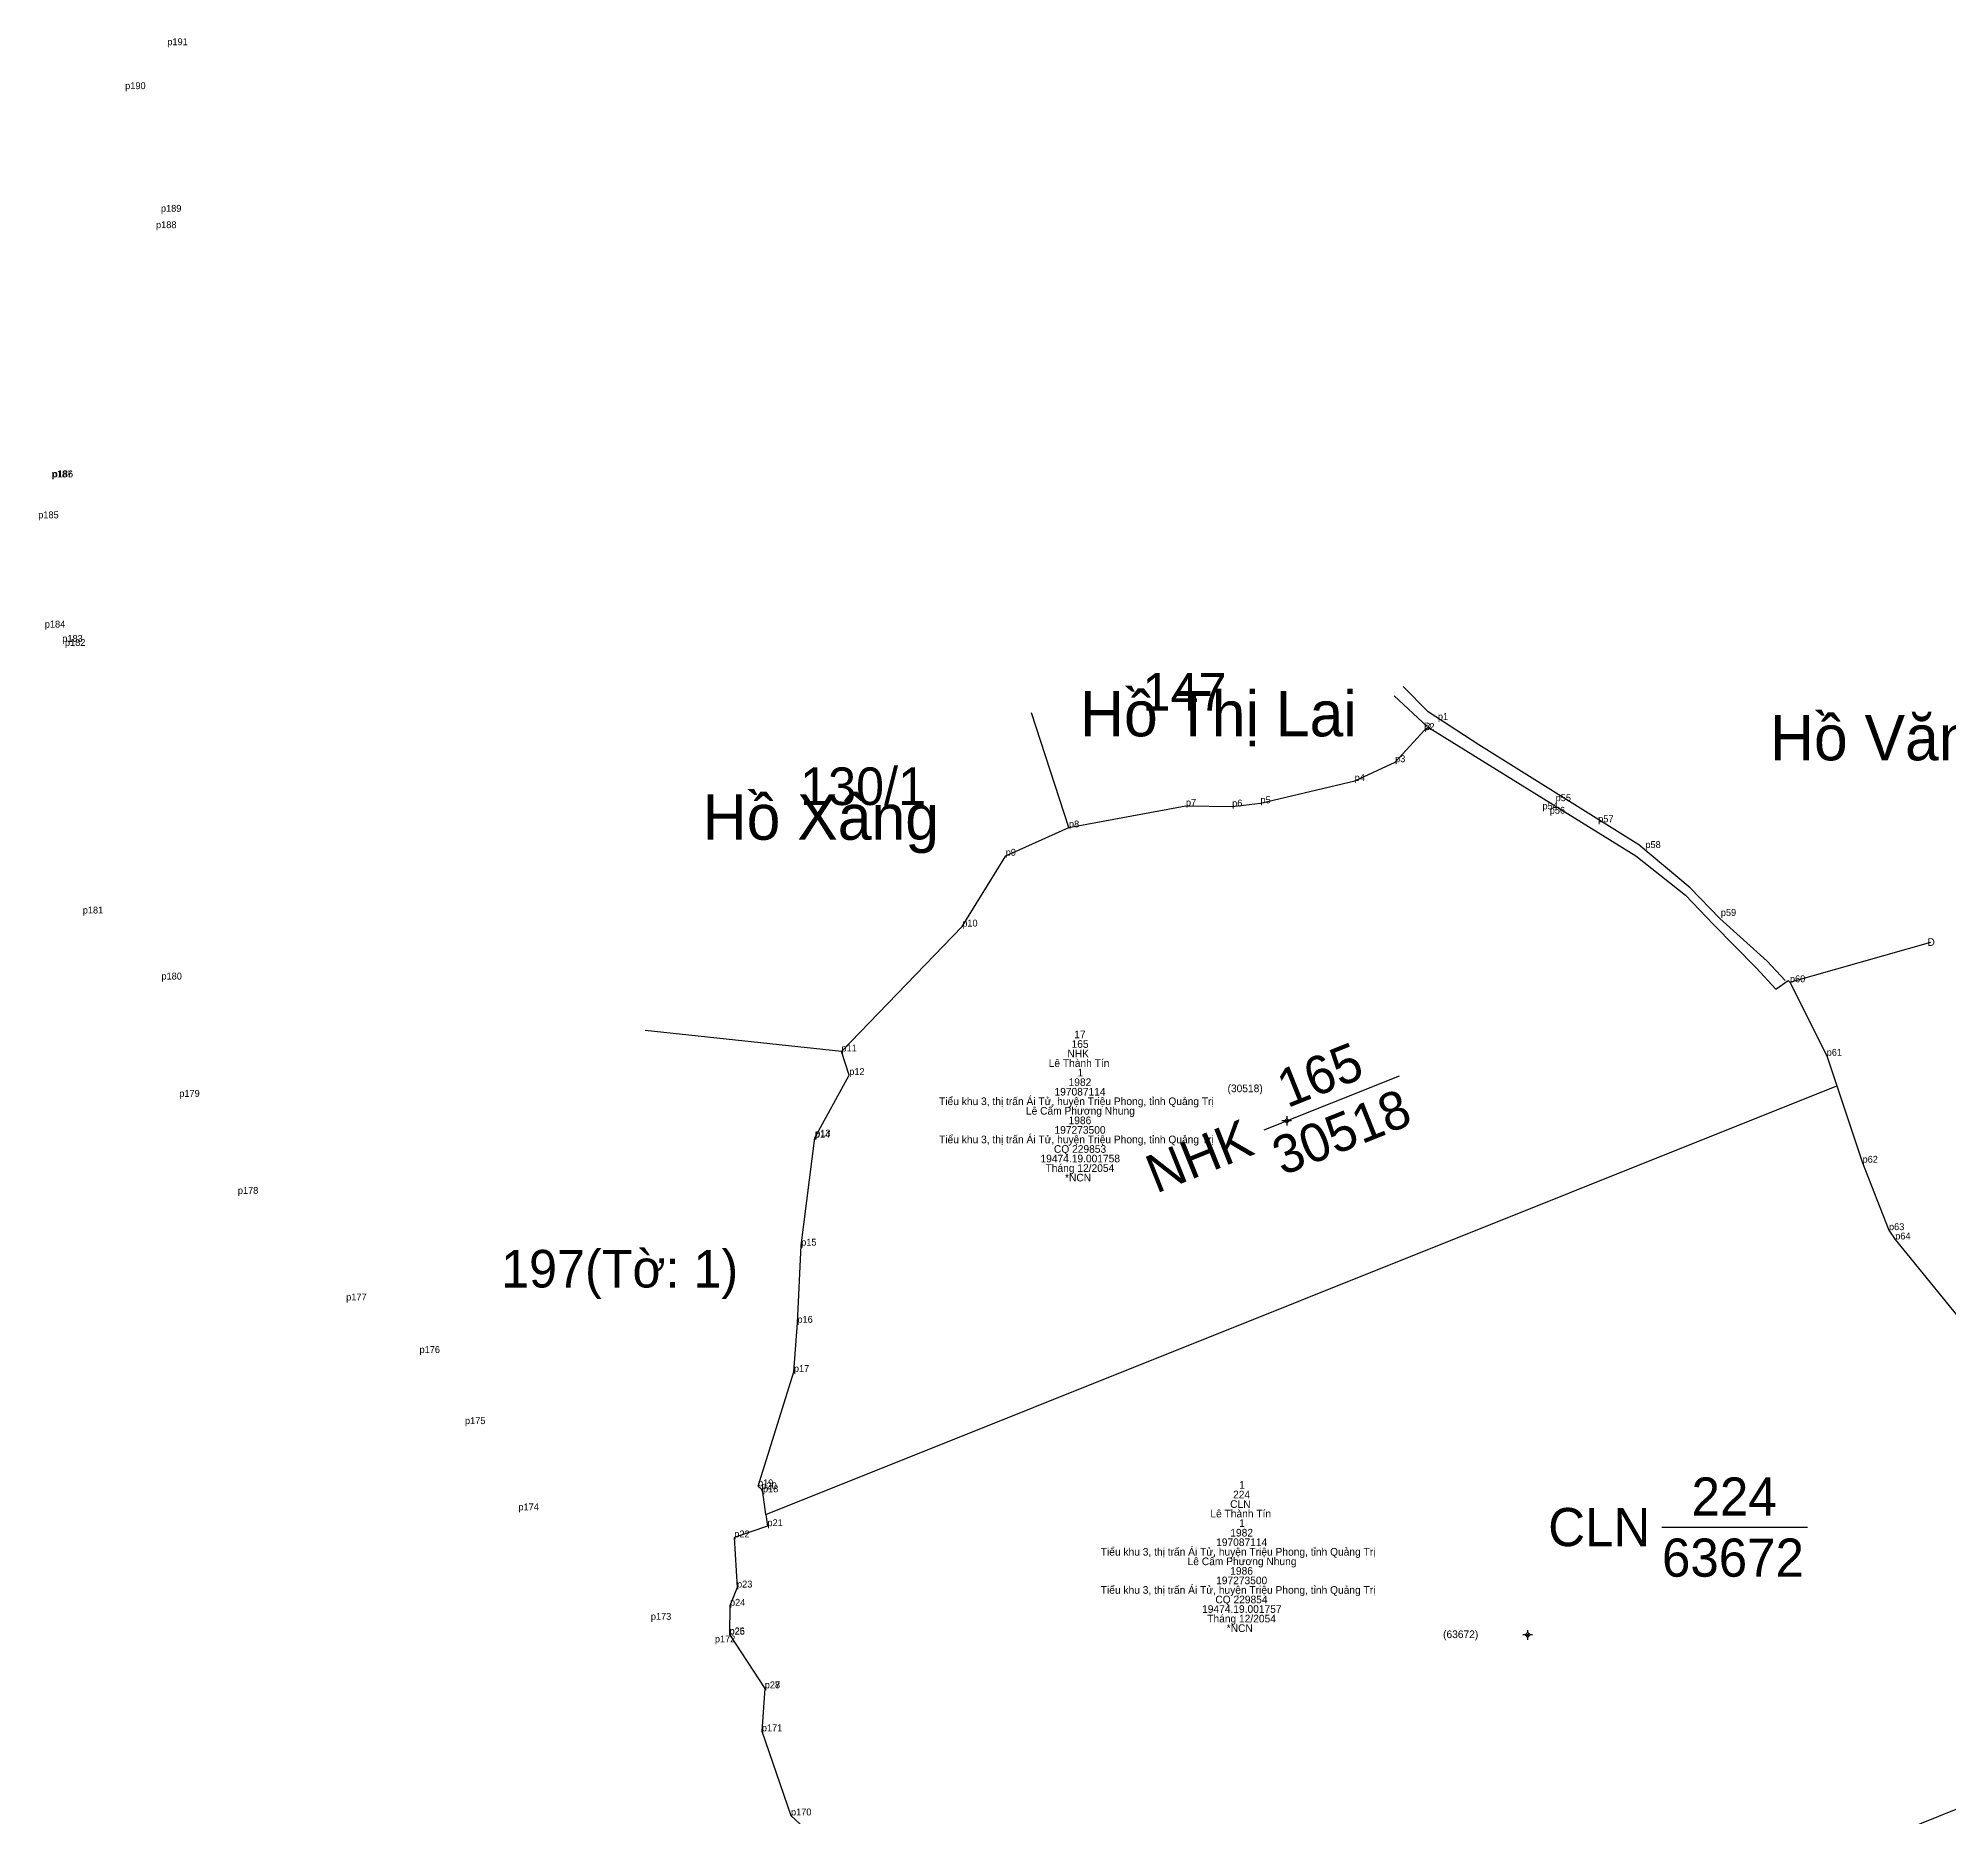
# Model space of a CAD drawing. Extents: x 547049 to 547923, y 1830409 to 1831386.
# Drawn here: x 547049 to 547549, y 1830920 to 1831386 of the extents above; entities that cross this region are included whole.
import ezdxf

# ---------------------------------------------------------------- set-up
doc = ezdxf.new("R2010")
doc.units = 0
for name, color, linetype in [('Level 1', 7, 'Continuous'), ('Level 10', 7, 'Continuous'), ('Level 11', 7, 'Continuous'), ('Level 12', 7, 'Continuous'), ('Level 13', 7, 'Continuous'), ('Level 15', 7, 'Continuous'), ('Level 2', 7, 'Continuous'), ('Level 20', 7, 'Continuous'), ('Level 28', 7, 'Continuous'), ('Level 4', 7, 'Continuous'), ('Level 7', 7, 'Continuous')]:
    doc.layers.add(name, color=color, linetype=linetype)

msp = doc.modelspace()

# ---------------------------------------------------------------- linework, layer by layer
at = {"layer": 'Level 10'}
for p, q in [((547503.72, 1831137.09), (547506.88, 1831139.4)), ((547239.14, 1830999.48), (547519.65, 1831111.78)), ((547307.03, 1830824.09), (547654.72, 1830964.11))]:
    msp.add_line(p, q, dxfattribs=at)
for points in [[(547239.14, 1830999.48), (547238.37, 1831005.31), (547237.97, 1831006.12), (547237.07, 1831006.87), (547246.46, 1831036.82), (547247.39, 1831049.71), (547248.38, 1831069.92), (547251.96, 1831098.18), (547260.98, 1831114.62), (547258.92, 1831120.78), (547290.57, 1831153.52), (547301.96, 1831172.07), (547318.52, 1831179.48), (547349.15, 1831185.13), (547361.27, 1831184.96), (547368.68, 1831185.81), (547393.36, 1831191.65), (547403.95, 1831196.57), (547411.61, 1831204.99), (547412.62, 1831205.75)], [(547412.62, 1831205.75), (547466.98, 1831172.05), (547480.06, 1831161.72), (547487.38, 1831154.09), (547498.55, 1831142.66), (547503.72, 1831137.09)], [(547506.88, 1831139.4), (547507.39, 1831138.92), (547517, 1831119.67), (547519.65, 1831111.78)], [(547519.65, 1831111.78), (547526.4, 1831091.63), (547533.32, 1831073.98), (547534.95, 1831071.54), (547553.29, 1831048.99), (547581.73, 1831026.68), (547593.6, 1831011.6), (547610.11, 1830998.96), (547630.56, 1830982.05), (547635.95, 1830977.19), (547648.18, 1830967.49), (547654.72, 1830964.11)], [(547239.14, 1830999.48), (547239.54, 1830996.44), (547230.86, 1830993.49), (547231.58, 1830980.36), (547229.73, 1830975.58), (547229.62, 1830968.09), (547238.84, 1830953.94), (547238.07, 1830942.7), (547245.71, 1830920.66), (547250.65, 1830916), (547255.81, 1830913.71), (547270.94, 1830895.9), (547275.89, 1830888.21), (547284.04, 1830860.94), (547298.49, 1830836.6), (547304.17, 1830828.14), (547307.03, 1830824.09)]]:
    msp.add_lwpolyline(points, dxfattribs=at)
at = {"layer": 'Level 11'}
for p, q in [((547374.95, 1831102.61), (547374.32, 1831102.61)), ((547375.57, 1831103.24), (547374.95, 1831102.61)), ((547374.95, 1831102.61), (547375.57, 1831101.99)), ((547375.57, 1831103.86), (547375.57, 1831103.24)), ((547376.2, 1831102.61), (547375.57, 1831103.24)), ((547375.57, 1831101.99), (547376.2, 1831102.61)), ((547375.57, 1831101.99), (547375.57, 1831101.36)), ((547376.82, 1831102.61), (547376.2, 1831102.61)), ((547438.05, 1830967.93), (547437.42, 1830967.93)), ((547438.67, 1830968.55), (547438.05, 1830967.93)), ((547438.05, 1830967.93), (547438.67, 1830967.3)), ((547438.67, 1830969.18), (547438.67, 1830968.55)), ((547439.3, 1830967.93), (547438.67, 1830968.55)), ((547438.67, 1830967.3), (547439.3, 1830967.93)), ((547438.67, 1830967.3), (547438.67, 1830966.68)), ((547439.92, 1830967.93), (547439.3, 1830967.93))]:
    msp.add_line(p, q, dxfattribs=at)
for centre in [(547375.57, 1831102.61), (547438.67, 1830967.93)]:
    msp.add_circle(centre, 0.15, dxfattribs=at)
at = {"layer": 'Level 13'}
for p, q in [((547369.64, 1831100.24), (547405.12, 1831114.44)), ((547473.86, 1830996.19), (547511.96, 1830996.19))]:
    msp.add_line(p, q, dxfattribs=at)
at = {"layer": 'Level 2'}
for p, q in [((547412.59, 1831209.73), (547406.05, 1831216.44)), ((547403.7, 1831213.99), (547412.31, 1831205.94)), ((547403.7, 1831213.99), (547412.31, 1831205.94)), ((547425.92, 1831201.09), (547412.59, 1831209.73)), ((547467.82, 1831174.93), (547425.92, 1831201.09)), ((547481.25, 1831163.62), (547467.82, 1831174.93)), ((547489.04, 1831155.65), (547481.25, 1831163.62)), ((547501.39, 1831144.48), (547489.04, 1831155.65)), ((547506.16, 1831139.35), (547501.39, 1831144.48))]:
    msp.add_line(p, q, dxfattribs=at)
at = {"layer": 'Level 20'}
for p, q in [((547318.52, 1831179.48), (547308.73, 1831209.5)), ((547258.92, 1831120.78), (547207.55, 1831126.29))]:
    msp.add_line(p, q, dxfattribs=at)
at = {"layer": 'Level 28'}
msp.add_line((547507.39, 1831138.92), (547544.26, 1831149.45), dxfattribs=at)
msp.add_line((547507.39, 1831138.92), (547544.26, 1831149.45), dxfattribs=at)
at = {"layer": 'Level 7'}
for p, q in [((547082.35, 1831384.41), (547082.35, 1831384.41)), ((547071.31, 1831372.89), (547071.31, 1831372.89)), ((547080.68, 1831340.76), (547080.68, 1831340.76)), ((547079.39, 1831336.47), (547079.39, 1831336.47)), ((547052.07, 1831271.17), (547052.07, 1831271.17)), ((547052.3, 1831271.21), (547052.3, 1831271.21)), ((547048.53, 1831260.47), (547048.53, 1831260.47)), ((547050.25, 1831231.83), (547050.25, 1831231.83)), ((547054.83, 1831228.09), (547054.83, 1831228.09)), ((547055.53, 1831227.05), (547055.53, 1831227.05)), ((547415.16, 1831207.64), (547415.16, 1831207.64)), ((547411.61, 1831204.99), (547411.61, 1831204.99)), ((547403.95, 1831196.57), (547403.95, 1831196.57)), ((547393.35, 1831191.65), (547393.35, 1831191.65)), ((547368.68, 1831185.81), (547368.68, 1831185.81)), ((547446, 1831186.36), (547446, 1831186.36)), ((547446, 1831186.36), (547446, 1831186.36)), ((547349.15, 1831185.13), (547349.15, 1831185.13)), ((547361.27, 1831184.96), (547361.27, 1831184.96)), ((547442.56, 1831184.2), (547442.56, 1831184.2)), ((547442.56, 1831184.2), (547442.56, 1831184.2)), ((547444.46, 1831183.07), (547444.46, 1831183.07)), ((547444.46, 1831183.07), (547444.46, 1831183.07)), ((547457.15, 1831180.83), (547457.15, 1831180.83)), ((547318.53, 1831179.48), (547318.53, 1831179.48)), ((547301.96, 1831172.07), (547301.96, 1831172.07)), ((547469.51, 1831174.08), (547469.51, 1831174.08)), ((547060.2, 1831156.94), (547060.2, 1831156.94)), ((547489.27, 1831156.31), (547489.27, 1831156.31)), ((547290.57, 1831153.52), (547290.57, 1831153.52)), ((547080.81, 1831139.63), (547080.81, 1831139.63)), ((547507.39, 1831138.92), (547507.39, 1831138.92)), ((547258.92, 1831120.78), (547258.92, 1831120.78)), ((547517, 1831119.67), (547517, 1831119.67)), ((547260.98, 1831114.62), (547260.98, 1831114.62)), ((547085.48, 1831108.9), (547085.48, 1831108.9)), ((547251.96, 1831098.18), (547251.96, 1831098.18)), ((547252.05, 1831098.51), (547252.05, 1831098.51)), ((547526.4, 1831091.63), (547526.4, 1831091.63)), ((547100.82, 1831083.49), (547100.82, 1831083.49)), ((547533.32, 1831073.98), (547533.32, 1831073.98)), ((547534.95, 1831071.54), (547534.95, 1831071.54)), ((547248.38, 1831069.91), (547248.38, 1831069.91)), ((547129.2, 1831055.56), (547129.2, 1831055.56)), ((547247.39, 1831049.71), (547247.39, 1831049.71)), ((547148.41, 1831041.79), (547148.41, 1831041.79)), ((547148.41, 1831041.79), (547148.41, 1831041.79)), ((547246.46, 1831036.82), (547246.46, 1831036.82)), ((547160.32, 1831023.17), (547160.32, 1831023.17)), ((547160.32, 1831023.17), (547160.32, 1831023.17)), ((547237.07, 1831006.87), (547237.07, 1831006.87)), ((547237.97, 1831006.12), (547237.97, 1831006.12)), ((547238.37, 1831005.31), (547238.37, 1831005.31)), ((547174.31, 1831000.57), (547174.31, 1831000.57)), ((547174.31, 1831000.57), (547174.31, 1831000.57)), ((547239.54, 1830996.44), (547239.54, 1830996.44)), ((547230.86, 1830993.49), (547230.86, 1830993.49)), ((547231.58, 1830980.36), (547231.58, 1830980.36)), ((547229.73, 1830975.58), (547229.73, 1830975.58)), ((547209, 1830971.9), (547209, 1830971.9)), ((547209, 1830971.9), (547209, 1830971.9)), ((547225.78, 1830965.98), (547225.78, 1830965.98)), ((547225.78, 1830965.98), (547225.78, 1830965.98)), ((547229.6, 1830968), (547229.6, 1830968)), ((547229.62, 1830968.09), (547229.62, 1830968.09)), ((547238.84, 1830953.96), (547238.84, 1830953.96)), ((547238.84, 1830953.94), (547238.84, 1830953.94)), ((547238.07, 1830942.7), (547238.07, 1830942.7)), ((547238.07, 1830942.7), (547238.07, 1830942.7)), ((547245.71, 1830920.66), (547245.71, 1830920.66))]:
    msp.add_line(p, q, dxfattribs=at)

# ---------------------------------------------------------------- texts
at = {"layer": 'Level 1'}
for p in [(547411.44, 1831204.94), (547543.39, 1831148.45)]:
    msp.add_text('D', height=2, dxfattribs=at).set_placement(p)
at = {"layer": 'Level 10'}
for s, p in [('(30518)', (547360.06, 1831110.12)), ('(63672)', (547416.52, 1830967.11))]:
    msp.add_text(s, height=2, dxfattribs=at).set_placement(p)
at = {"layer": 'Level 12'}
for s, p in [('p191', (547082.35, 1831384.4)), ('p190', (547071.31, 1831372.89)), ('p189', (547080.68, 1831340.76)), ('p188', (547079.39, 1831336.47)), ('p187', (547052.07, 1831271.17)), ('p186', (547052.3, 1831271.21)), ('p185', (547048.53, 1831260.47)), ('p184', (547050.25, 1831231.83)), ('p183', (547054.83, 1831228.09)), ('p182', (547055.53, 1831227.04)), ('p2', (547411.61, 1831204.99)), ('p1', (547415.16, 1831207.64)), ('p3', (547403.95, 1831196.57)), ('p4', (547393.36, 1831191.65)), ('p7', (547349.15, 1831185.13)), ('p6', (547361.27, 1831184.96)), ('p5', (547368.68, 1831185.81)), ('p54', (547442.56, 1831184.2)), ('p54', (547442.56, 1831184.2)), ('p55', (547446, 1831186.36)), ('p8', (547318.52, 1831179.48)), ('p56', (547444.46, 1831183.07)), ('p57', (547457.15, 1831180.83)), ('p58', (547469.51, 1831174.08)), ('p9', (547301.96, 1831172.07)), ('p181', (547060.2, 1831156.94)), ('p59', (547489.27, 1831156.31)), ('p10', (547290.57, 1831153.52)), ('p180', (547080.81, 1831139.63)), ('p60', (547507.38, 1831138.92)), ('p11', (547258.92, 1831120.78)), ('p61', (547517, 1831119.67)), ('p12', (547260.98, 1831114.62)), ('p179', (547085.48, 1831108.9)), ('p14', (547251.96, 1831098.18)), ('p13', (547252.05, 1831098.51)), ('p62', (547526.4, 1831091.64)), ('p178', (547100.82, 1831083.49)), ('p63', (547533.32, 1831073.98)), ('p15', (547248.38, 1831069.92)), ('p64', (547534.95, 1831071.54)), ('p177', (547129.2, 1831055.56)), ('p16', (547247.39, 1831049.71)), ('p176', (547148.41, 1831041.79)), ('p176', (547148.41, 1831041.79)), ('p17', (547246.46, 1831036.82)), ('p175', (547160.32, 1831023.17)), ('p175', (547160.32, 1831023.17)), ('p19', (547237.07, 1831006.87)), ('p20', (547237.97, 1831006.12)), ('p18', (547238.37, 1831005.31)), ('p174', (547174.31, 1831000.57)), ('p174', (547174.31, 1831000.57)), ('p22', (547230.86, 1830993.49)), ('p21', (547239.54, 1830996.44)), ('p23', (547231.58, 1830980.36)), ('p24', (547229.73, 1830975.58)), ('p173', (547209, 1830971.9)), ('p173', (547209, 1830971.9)), ('p172', (547225.78, 1830965.98)), ('p172', (547225.78, 1830965.98)), ('p25', (547229.6, 1830968)), ('p26', (547229.62, 1830968.09)), ('p28', (547238.84, 1830953.96)), ('p27', (547238.84, 1830953.94)), ('p171', (547238.07, 1830942.7)), ('p171', (547238.07, 1830942.7)), ('p170', (547245.71, 1830920.66))]:
    msp.add_text(s, height=1.8, dxfattribs=at).set_placement(p)
at = {"layer": 'Level 13'}
for s, rotation, p in [('165', 21.818, (547375.71, 1831105.9)), ('224', 360, (547481.6, 1830999.19))]:
    msp.add_text(s, height=10, rotation=rotation, dxfattribs=at).set_placement(p)
at = {"layer": 'Level 15'}
for s, height, p in [('Hồ Thị Lai', 11.89, (547321.46, 1831203.34)), ('Hồ Văn Bốn Lai (Pả Hoạt)', 11.8857, (547502.19, 1831197.06)), ('Hồ Xâng', 11.89, (547222.61, 1831176.25)), ('17', 2, (547319.91, 1831124.24)), ('NHK', 2, (547318.11, 1831119.24)), ('165', 2, (547319.2, 1831121.74)), ('Lê Thành Tín', 2, (547313.21, 1831116.74)), ('1', 2, (547320.77, 1831114.24)), ('197087114', 2, (547314.73, 1831109.24)), ('1982', 2, (547318.43, 1831111.74)), ('Tiểu khu 3, thị trấn Ái Tử, huyện Triệu Phong, tỉnh Quảng Trị', 2, (547284.5, 1831106.74)), ('Lê Cẩm Phương Nhung', 2, (547307.26, 1831104.24)), ('197273500', 2, (547314.73, 1831099.24)), ('1986', 2, (547318.42, 1831101.74)), ('Tiểu khu 3, thị trấn Ái Tử, huyện Triệu Phong, tỉnh Quảng Trị', 2, (547284.5, 1831096.74)), ('CQ 229853', 2, (547314.59, 1831094.24)), ('19474.19.001758', 2, (547311.07, 1831091.74)), ('Tháng 12/2054', 2, (547312.39, 1831089.24)), ('*NCN', 2, (547317.49, 1831086.74)), ('224', 2, (547361.51, 1831003.72)), ('1', 2, (547363.11, 1831006.22)), ('Lê Thành Tín', 2, (547355.56, 1830998.72)), ('CLN', 2, (547360.74, 1831001.22)), ('1982', 2, (547360.78, 1830993.72)), ('1', 2, (547363.11, 1830996.22)), ('Tiểu khu 3, thị trấn Ái Tử, huyện Triệu Phong, tỉnh Quảng Trị', 2, (547326.85, 1830988.72)), ('197087114', 2, (547357.07, 1830991.22)), ('Lê Cẩm Phương Nhung', 2, (547349.6, 1830986.22)), ('1986', 2, (547360.77, 1830983.72)), ('Tiểu khu 3, thị trấn Ái Tử, huyện Triệu Phong, tỉnh Quảng Trị', 2, (547326.85, 1830978.72)), ('197273500', 2, (547357.07, 1830981.22)), ('19474.19.001757', 2, (547353.39, 1830973.72)), ('CQ 229854', 2, (547356.87, 1830976.22)), ('Tháng 12/2054', 2, (547354.74, 1830971.22)), ('*NCN', 2, (547359.84, 1830968.72))]:
    msp.add_text(s, height=height, dxfattribs=at).set_placement(p)
at = {"layer": 'Level 2'}
for s, rotation, p in [('NHK', 21.818, (547341.35, 1831083.52)), ('CLN', 360, (547444.05, 1830991.19))]:
    msp.add_text(s, height=10, rotation=rotation, dxfattribs=at).set_placement(p)
at = {"layer": 'Level 28'}
for s, p in [('147', (547337.78, 1831210.09)), ('130/1', (547248.1, 1831185.34)), ('197(Tờ: 1)', (547169.77, 1831058.95))]:
    msp.add_text(s, height=9.854, dxfattribs=at).set_placement(p)
at = {"layer": 'Level 4'}
for s, rotation, p in [('30518', 21.818, (547374.47, 1831088.17)), ('63672', 360, (547473.86, 1830983.19))]:
    msp.add_text(s, height=10, rotation=rotation, dxfattribs=at).set_placement(p)

doc.saveas('drawing.dxf')
